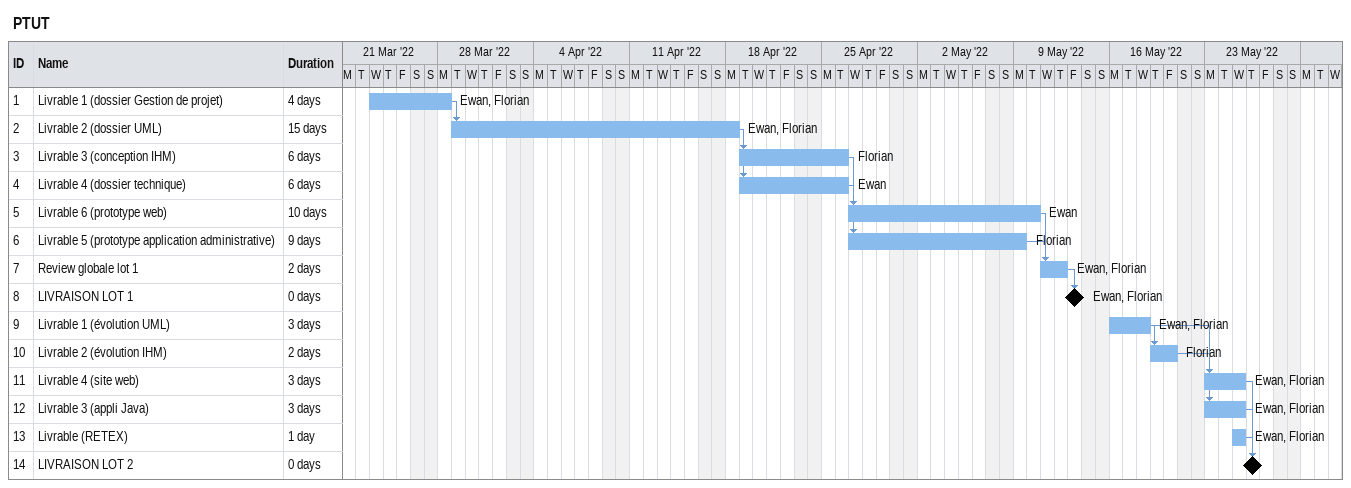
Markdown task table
PTUT

| ID | Task | Duration | Start | Finish | Predecessors | Resources |
|---|---|---|---|---|---|---|
| 1 | Livrable 1 (dossier Gestion de projet) | 4d | 2022-03-23 | 2022-03-28 |  | Ewan, Florian |
| 2 | Livrable 2 (dossier UML) | 15d | 2022-03-29 | 2022-04-18 | 1 | Ewan, Florian |
| 3 | Livrable 3 (conception IHM) | 6d | 2022-04-19 | 2022-04-26 | 2 | Florian |
| 4 | Livrable 4 (dossier technique) | 6d | 2022-04-19 | 2022-04-26 | 2 | Ewan |
| 5 | Livrable 6 (prototype web) | 10d | 2022-04-27 | 2022-05-10 | 4 | Ewan |
| 6 | Livrable 5 (prototype application administrative) | 9d | 2022-04-27 | 2022-05-09 | 3 | Florian |
| 7 | Review globale lot 1 | 2d | 2022-05-11 | 2022-05-12 | 5, 6 | Ewan, Florian |
| 8 | LIVRAISON LOT 1 | 0d | 2022-05-13 | 2022-05-13 | 7 | Ewan, Florian |
| 9 | Livrable 1 (évolution UML) | 3d | 2022-05-16 | 2022-05-18 |  | Ewan, Florian |
| 10 | Livrable 2 (évolution IHM) | 2d | 2022-05-19 | 2022-05-20 | 9 | Florian |
| 11 | Livrable 4 (site web) | 3d | 2022-05-23 | 2022-05-25 | 9, 10 | Ewan, Florian |
| 12 | Livrable 3 (appli Java) | 3d | 2022-05-23 | 2022-05-25 | 10 | Ewan, Florian |
| 13 | Livrable (RETEX) | 1d | 2022-05-25 | 2022-05-25 |  | Ewan, Florian |
| 14 | LIVRAISON LOT 2 | 0d | 2022-05-26 | 2022-05-26 | 11, 12, 13 |  |
